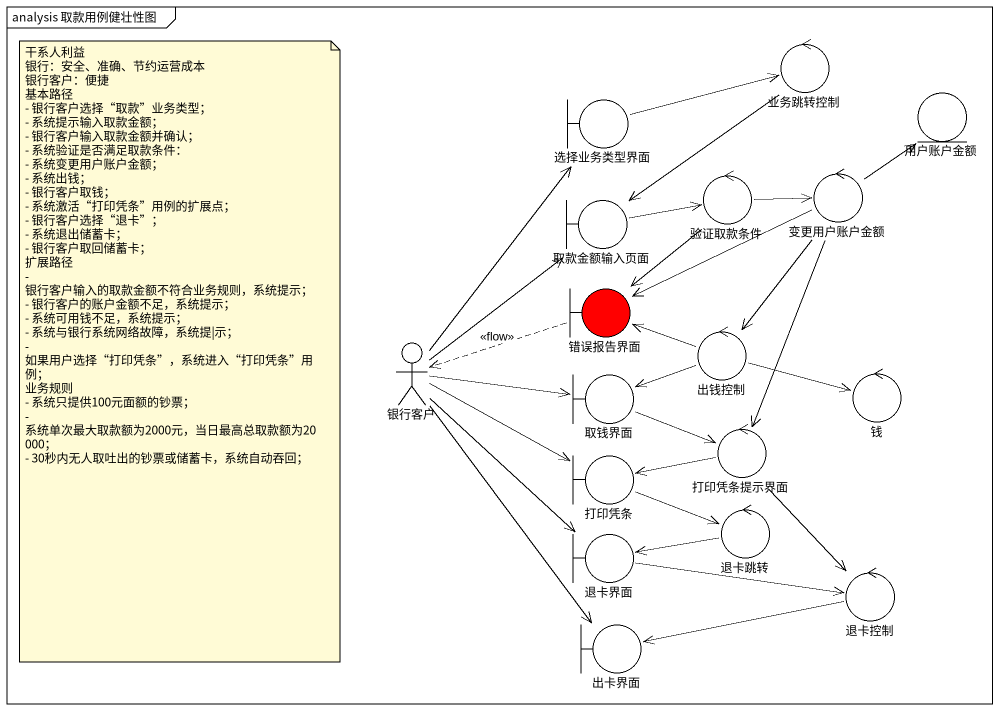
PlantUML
@startuml
mainframe analysis 取款用例健壮性图
control 业务跳转控制
boundary 选择业务类型界面
entity 用户账户金额
boundary 取款金额输入页面
control 验证取款条件
control 变更用户账户金额
boundary 错误报告界面 #FF0000
actor 银行客户
control 出钱控制
boundary 取钱界面
control 钱
control 打印凭条提示界面
boundary 打印凭条
boundary 退卡界面
control 退卡跳转
control 退卡控制
boundary 出卡界面
业务跳转控制 --> 取款金额输入页面
选择业务类型界面 -right-> 业务跳转控制
取款金额输入页面 -right-> 验证取款条件
验证取款条件 -right-> 变更用户账户金额
验证取款条件 --> 错误报告界面
变更用户账户金额 -up-> 用户账户金额
变更用户账户金额 -left-> 错误报告界面
变更用户账户金额 --> 出钱控制
变更用户账户金额 --> 打印凭条提示界面
错误报告界面 .left.> 银行客户 : <<flow>>
银行客户 -up-> 选择业务类型界面
银行客户 -up-> 取款金额输入页面
银行客户 -right-> 取钱界面
银行客户 -right-> 打印凭条
银行客户 --> 退卡界面
银行客户 --> 出卡界面
出钱控制 -left-> 错误报告界面
出钱控制 -right-> 钱
取钱界面 <-right- 出钱控制
取钱界面 -right-> 打印凭条提示界面
打印凭条提示界面 -left-> 打印凭条
打印凭条提示界面 --> 退卡控制
打印凭条 -right-> 退卡跳转
退卡界面 -right-> 退卡控制
退卡跳转 -left-> 退卡界面
退卡控制 -left-> 出卡界面
note as N1
  干系人利益
  银行：安全、准确、节约运营成本
  银行客户：便捷
  基本路径
  - 银行客户选择“取款”业务类型；
  - 系统提示输入取款金额；
  - 银行客户输入取款金额并确认；
  - 系统验证是否满足取款条件：
  - 系统变更用户账户金额；
  - 系统出钱；
  - 银行客户取钱；
  - 系统激活“打印凭条”用例的扩展点；
  - 银行客户选择“退卡”；
  - 系统退出储蓄卡；
  - 银行客户取回储蓄卡；
  扩展路径
  - 银行客户输入的取款金额不符合业务规则，系统提示；
  - 银行客户的账户金额不足，系统提示；
  - 系统可用钱不足，系统提示；
  - 系统与银行系统网络故障，系统提|示；
  - 如果用户选择“打印凭条”，系统进入“打印凭条”用例；
  业务规则
  - 系统只提供100元面额的钞票；
  - 系统单次最大取款额为2000元，当日最高总取款额为20000；
  - 30秒内无人取吐出的钞票或储蓄卡，系统自动吞回；
end note
@enduml
